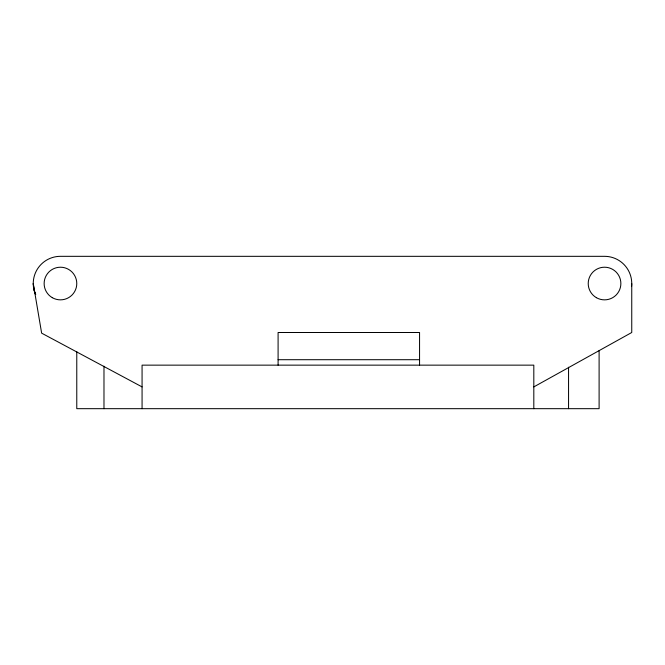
<?xml version="1.0" encoding="UTF-8"?>
<svg xmlns="http://www.w3.org/2000/svg" width="665" height="665" viewBox="0 0 665 665"><rect width="100%" height="100%" fill="white"/><g stroke="black" fill="none" stroke-linecap="round" stroke-linejoin="round"><path stroke-width="1" d="M533.812 386.905L631.75 332.5L631.75 283.531M278.095 359.707L419.557 359.707M142.069 386.905L41.637 333.148L33.25 283.531L34.181 290.572L35.76 294.387M599.107 350.638L599.107 408.676L76.774 408.676L76.774 351.669M568.558 367.221L568.558 408.676M533.812 408.676L533.812 365.143L142.069 365.143L142.069 408.676M419.557 365.143L419.557 332.5L278.095 332.5L278.095 365.143M103.981 366.182L103.981 408.676M35.519 294.412A27.207 27.207 0 0 1 60.457 256.324L604.543 256.324A27.207 27.207 0 0 1 631.575 286.573M52.294 297.671A16.326 16.326 0 0 0 76.774 283.531A16.326 16.326 0 0 0 52.294 269.4A16.326 16.326 0 0 0 52.294 297.671M596.38 297.671A16.326 16.326 0 0 0 620.869 283.531A16.326 16.326 0 0 0 596.38 269.4A16.326 16.326 0 0 0 596.38 297.671"/></g></svg>
